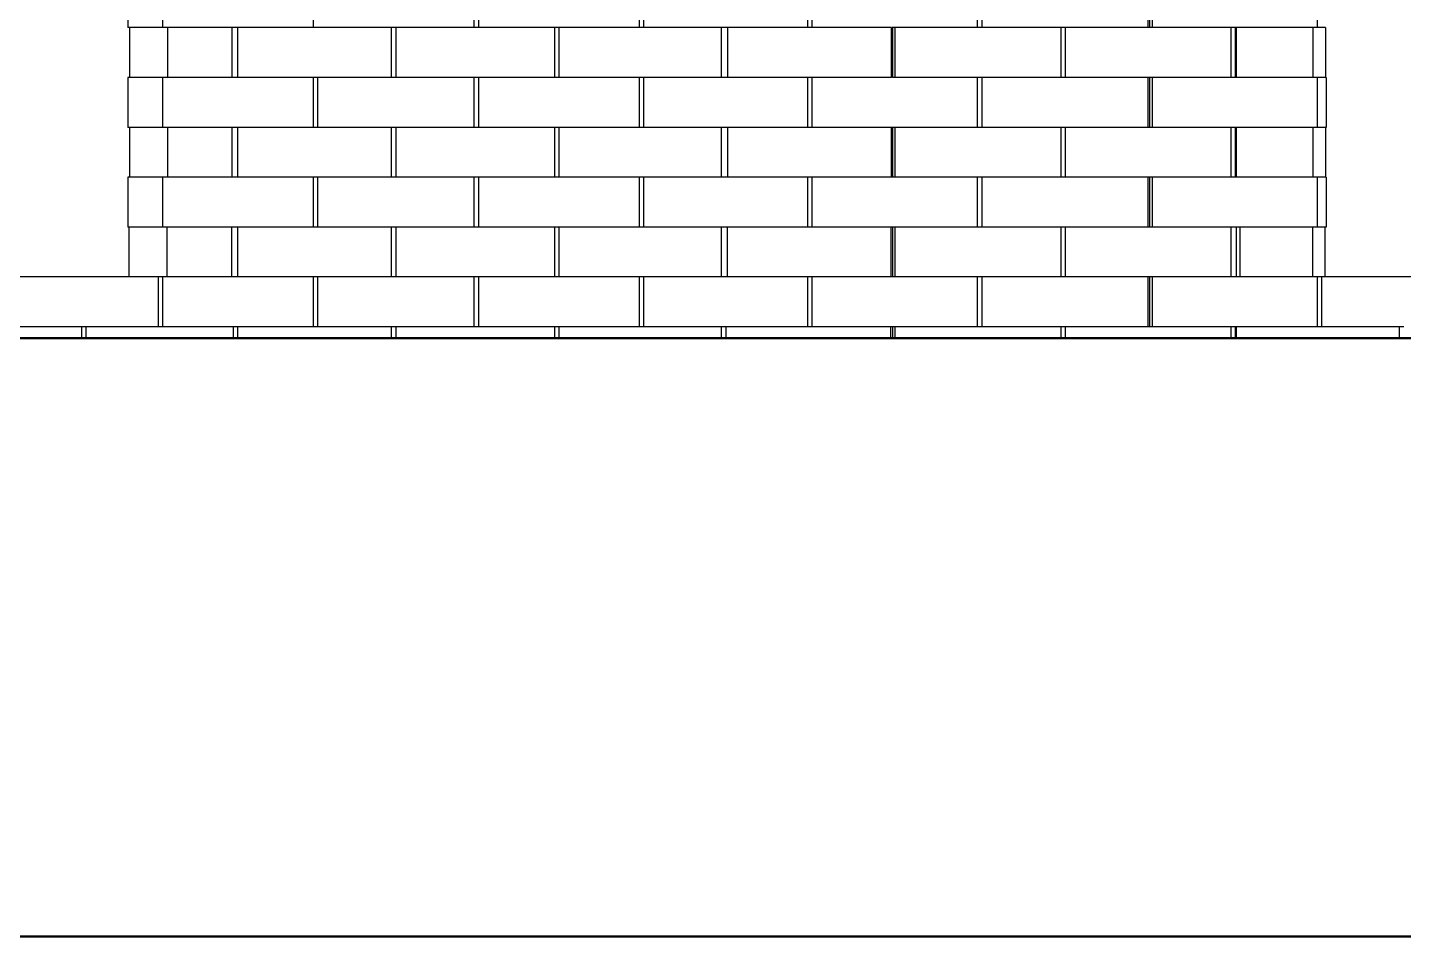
# Model space of a CAD drawing. Header units: millimetres. Extents: x 507.9 to 541, y 40.2 to 69.3.
# Drawn here: x 514.637 to 516.292, y 53.336 to 54.429 of the extents above; entities that cross this region are included whole.
import ezdxf

# ---------------------------------------------------------------- set-up
doc = ezdxf.new("R2010")
doc.units = ezdxf.units.MM
doc.layers.add('Make2D$Visible$ClippingPlaneIntersections', color=7, linetype='Continuous', lineweight=50, true_color=0x000000)
doc.layers.add('Make2D$Visible$Curves', color=7, linetype='Continuous', true_color=0x000000)

msp = doc.modelspace()

# ---------------------------------------------------------------- linework, layer by layer
at = {"layer": 'Make2D$Visible$ClippingPlaneIntersections', "color": 18, "true_color": 0x000000}
for points in [[(520.81643, 54.05554), (516.50034, 54.05554), (512.18425, 54.05554)], [(520.81643, 53.33591), (516.50034, 53.33591), (512.18425, 53.33591)]]:
    msp.add_open_spline(points, degree=2, dxfattribs=at)
at = {"layer": 'Make2D$Visible$Curves', "color": 18, "lineweight": -3, "true_color": 0x000000}
for points in [[(514.75739, 54.48929), (514.75739, 54.45929), (514.75739, 54.42929)], [(514.79906, 54.48929), (514.79906, 54.45929), (514.79906, 54.42929)], [(514.98087, 54.42929), (514.98087, 54.45929), (514.98087, 54.48929)], [(515.17426, 54.42929), (515.17426, 54.45929), (515.17426, 54.48929)], [(515.17923, 54.48929), (515.17923, 54.45929), (515.17923, 54.42929)], [(515.37293, 54.42929), (515.37293, 54.45929), (515.37293, 54.48929)], [(515.37794, 54.48929), (515.37794, 54.45929), (515.37794, 54.42929)], [(515.5753, 54.42929), (515.5753, 54.45929), (515.5753, 54.48929)], [(515.58031, 54.48929), (515.58031, 54.45929), (515.58031, 54.42929)], [(515.77977, 54.42929), (515.77977, 54.45929), (515.77977, 54.48929)], [(515.78474, 54.48929), (515.78474, 54.45929), (515.78474, 54.42929)], [(515.98471, 54.42929), (515.98471, 54.45929), (515.98471, 54.48929)], [(515.98629, 54.48929), (515.98629, 54.45929), (515.98629, 54.42929)], [(515.98959, 54.48929), (515.98959, 54.45929), (515.98959, 54.42929)], [(516.18849, 54.42929), (516.18849, 54.45929), (516.18849, 54.48929)], [(514.79906, 54.42929), (514.77823, 54.42929), (514.75739, 54.42929)], [(514.75932, 54.42929), (514.75932, 54.39929), (514.75932, 54.36929)], [(514.80509, 54.42929), (514.80208, 54.42929), (514.79906, 54.42929)], [(514.80509, 54.42929), (514.80509, 54.39929), (514.80509, 54.36929)], [(514.88317, 54.42929), (514.84413, 54.42929), (514.80509, 54.42929)], [(514.88956, 54.42929), (514.88636, 54.42929), (514.88317, 54.42929)], [(514.88317, 54.36929), (514.88317, 54.39929), (514.88317, 54.42929)], [(515.07482, 54.42929), (514.98219, 54.42929), (514.88956, 54.42929)], [(514.88956, 54.42929), (514.88956, 54.39929), (514.88956, 54.36929)], [(515.07482, 54.36929), (515.07482, 54.39929), (515.07482, 54.42929)], [(515.07976, 54.42929), (515.07729, 54.42929), (515.07482, 54.42929)], [(515.07976, 54.42929), (515.07976, 54.39929), (515.07976, 54.36929)], [(515.27099, 54.42929), (515.17537, 54.42929), (515.07976, 54.42929)], [(515.27099, 54.36929), (515.27099, 54.39929), (515.27099, 54.42929)], [(515.27599, 54.42929), (515.27349, 54.42929), (515.27099, 54.42929)], [(515.27599, 54.42929), (515.27599, 54.39929), (515.27599, 54.36929)], [(515.47168, 54.42929), (515.37383, 54.42929), (515.27599, 54.42929)], [(515.47897, 54.42929), (515.47532, 54.42929), (515.47168, 54.42929)], [(515.47168, 54.36929), (515.47168, 54.39929), (515.47168, 54.42929)], [(515.47889, 54.42929), (515.47889, 54.39929), (515.47889, 54.36929)], [(515.67628, 54.42929), (515.57759, 54.42929), (515.47889, 54.42929)], [(515.67628, 54.36929), (515.67628, 54.39929), (515.67628, 54.42929)], [(515.67753, 54.42929), (515.67724, 54.42929), (515.67695, 54.42929)], [(515.67729, 54.42884), (515.67729, 54.39907), (515.67729, 54.36929)], [(515.68027, 54.42929), (515.6789, 54.42929), (515.67753, 54.42929)], [(515.68027, 54.42929), (515.68027, 54.39929), (515.68027, 54.36929)], [(515.88018, 54.42929), (515.78022, 54.42929), (515.68027, 54.42929)], [(515.88459, 54.42929), (515.88239, 54.42929), (515.88018, 54.42929)], [(515.88018, 54.36929), (515.88018, 54.39929), (515.88018, 54.42929)], [(516.08475, 54.42929), (515.98493, 54.42929), (515.88511, 54.42929)], [(515.88511, 54.42929), (515.88511, 54.39929), (515.88511, 54.36929)], [(516.08475, 54.36929), (516.08475, 54.39929), (516.08475, 54.42929)], [(516.08961, 54.42929), (516.08718, 54.42929), (516.08475, 54.42929)], [(516.18355, 54.42929), (516.13657, 54.42929), (516.08958, 54.42929)], [(516.08958, 54.42929), (516.08958, 54.39929), (516.08958, 54.36929)], [(516.09069, 54.42929), (516.09069, 54.39929), (516.09069, 54.36929)], [(516.18849, 54.42929), (516.18602, 54.42929), (516.18355, 54.42929)], [(516.18355, 54.36929), (516.18355, 54.39929), (516.18355, 54.42929)], [(516.19835, 54.42929), (516.19342, 54.42929), (516.18849, 54.42929)], [(516.19835, 54.42929), (516.19835, 54.39929), (516.19835, 54.36929)], [(514.79906, 54.36929), (514.77823, 54.36929), (514.75739, 54.36929)], [(514.75739, 54.36929), (514.75739, 54.33929), (514.75739, 54.30929)], [(514.80509, 54.36929), (514.80208, 54.36929), (514.79906, 54.36929)], [(514.79906, 54.36929), (514.79906, 54.33929), (514.79906, 54.30929)], [(514.88317, 54.36929), (514.84413, 54.36929), (514.80509, 54.36929)], [(514.88956, 54.36929), (514.88636, 54.36929), (514.88317, 54.36929)], [(515.07482, 54.36929), (514.98219, 54.36929), (514.88956, 54.36929)], [(514.98087, 54.30929), (514.98087, 54.33929), (514.98087, 54.36929)], [(514.98576, 54.36929), (514.98576, 54.33929), (514.98576, 54.30929)], [(515.07976, 54.36929), (515.07729, 54.36929), (515.07482, 54.36929)], [(515.27099, 54.36929), (515.17537, 54.36929), (515.07976, 54.36929)], [(515.17426, 54.30929), (515.17426, 54.33929), (515.17426, 54.36929)], [(515.17923, 54.36929), (515.17923, 54.33929), (515.17923, 54.30929)], [(515.27599, 54.36929), (515.27349, 54.36929), (515.27099, 54.36929)], [(515.47168, 54.36929), (515.37383, 54.36929), (515.27599, 54.36929)], [(515.37293, 54.30929), (515.37293, 54.33929), (515.37293, 54.36929)], [(515.37794, 54.36929), (515.37794, 54.33929), (515.37794, 54.30929)], [(515.47889, 54.36929), (515.47528, 54.36929), (515.47168, 54.36929)], [(515.67628, 54.36929), (515.57759, 54.36929), (515.47889, 54.36929)], [(515.5753, 54.30929), (515.5753, 54.33929), (515.5753, 54.36929)], [(515.58031, 54.36929), (515.58031, 54.33929), (515.58031, 54.30929)], [(515.68027, 54.36929), (515.67878, 54.36929), (515.67729, 54.36929)], [(515.88018, 54.36929), (515.78022, 54.36929), (515.68027, 54.36929)], [(515.77977, 54.30929), (515.77977, 54.33929), (515.77977, 54.36929)], [(515.78474, 54.36929), (515.78474, 54.33929), (515.78474, 54.30929)], [(515.88516, 54.36929), (515.88267, 54.36929), (515.88018, 54.36929)], [(516.08475, 54.36929), (515.98493, 54.36929), (515.88511, 54.36929)], [(515.98471, 54.30929), (515.98471, 54.33929), (515.98471, 54.36929)], [(515.98629, 54.36929), (515.98629, 54.33929), (515.98629, 54.30929)], [(515.98959, 54.36929), (515.98959, 54.33929), (515.98959, 54.30929)], [(516.08957, 54.36929), (516.08716, 54.36929), (516.08475, 54.36929)], [(516.18355, 54.36929), (516.13657, 54.36929), (516.08958, 54.36929)], [(516.18849, 54.36929), (516.18602, 54.36929), (516.18355, 54.36929)], [(516.19897, 54.36929), (516.19373, 54.36929), (516.18849, 54.36929)], [(516.18849, 54.30929), (516.18849, 54.33929), (516.18849, 54.36929)], [(516.19897, 54.36929), (516.19897, 54.33929), (516.19897, 54.30929)], [(514.79906, 54.30929), (514.77823, 54.30929), (514.75739, 54.30929)], [(514.75932, 54.30929), (514.75932, 54.27929), (514.75932, 54.24929)], [(514.80509, 54.30929), (514.80208, 54.30929), (514.79906, 54.30929)], [(514.80509, 54.30929), (514.80509, 54.27929), (514.80509, 54.24929)], [(514.88317, 54.30929), (514.84413, 54.30929), (514.80509, 54.30929)], [(514.88317, 54.24929), (514.88317, 54.27929), (514.88317, 54.30929)], [(514.88956, 54.30929), (514.88636, 54.30929), (514.88317, 54.30929)], [(514.88956, 54.30929), (514.88956, 54.27929), (514.88956, 54.24929)], [(515.07482, 54.30929), (514.98219, 54.30929), (514.88956, 54.30929)], [(515.07976, 54.30929), (515.07729, 54.30929), (515.07482, 54.30929)], [(515.07482, 54.24929), (515.07482, 54.27929), (515.07482, 54.30929)], [(515.07976, 54.30929), (515.07976, 54.27929), (515.07976, 54.24929)], [(515.27099, 54.30929), (515.17537, 54.30929), (515.07976, 54.30929)], [(515.27599, 54.30929), (515.27349, 54.30929), (515.27099, 54.30929)], [(515.27099, 54.24929), (515.27099, 54.27929), (515.27099, 54.30929)], [(515.27599, 54.30929), (515.27599, 54.27929), (515.27599, 54.24929)], [(515.47168, 54.30929), (515.37383, 54.30929), (515.27599, 54.30929)], [(515.47895, 54.30929), (515.47531, 54.30929), (515.47168, 54.30929)], [(515.47168, 54.24929), (515.47168, 54.27929), (515.47168, 54.30929)], [(515.47889, 54.30929), (515.47889, 54.27929), (515.47889, 54.24929)], [(515.67628, 54.30929), (515.57759, 54.30929), (515.47889, 54.30929)], [(515.67628, 54.24929), (515.67628, 54.27929), (515.67628, 54.30929)], [(515.67717, 54.30929), (515.67672, 54.30929), (515.67628, 54.30929)], [(515.67729, 54.30929), (515.67729, 54.27929), (515.67729, 54.24929)], [(515.68027, 54.30929), (515.67878, 54.30929), (515.67729, 54.30929)], [(515.68027, 54.30929), (515.68027, 54.27929), (515.68027, 54.24929)], [(515.88018, 54.30929), (515.78022, 54.30929), (515.68027, 54.30929)], [(515.88459, 54.30929), (515.88238, 54.30929), (515.88018, 54.30929)], [(515.88018, 54.24929), (515.88018, 54.27929), (515.88018, 54.30929)], [(516.08475, 54.30929), (515.98493, 54.30929), (515.88511, 54.30929)], [(515.88511, 54.30929), (515.88511, 54.27929), (515.88511, 54.24929)], [(516.09013, 54.30929), (516.08744, 54.30929), (516.08475, 54.30929)], [(516.08475, 54.24929), (516.08475, 54.27929), (516.08475, 54.30929)], [(516.18355, 54.30929), (516.13657, 54.30929), (516.08958, 54.30929)], [(516.08958, 54.30929), (516.08958, 54.27929), (516.08958, 54.24929)], [(516.09069, 54.30929), (516.09069, 54.27929), (516.09069, 54.24929)], [(516.18355, 54.24929), (516.18355, 54.27929), (516.18355, 54.30929)], [(516.18849, 54.30929), (516.18602, 54.30929), (516.18355, 54.30929)], [(516.19897, 54.30929), (516.19373, 54.30929), (516.18849, 54.30929)], [(516.19835, 54.30929), (516.19835, 54.27929), (516.19835, 54.24929)], [(514.79906, 54.24929), (514.77823, 54.24929), (514.75739, 54.24929)], [(514.75739, 54.24929), (514.75739, 54.21929), (514.75739, 54.18929)], [(514.79906, 54.24929), (514.79906, 54.21929), (514.79906, 54.18929)], [(514.80509, 54.24929), (514.80208, 54.24929), (514.79906, 54.24929)], [(514.88317, 54.24929), (514.84413, 54.24929), (514.80509, 54.24929)], [(514.88956, 54.24929), (514.88636, 54.24929), (514.88317, 54.24929)], [(515.07482, 54.24929), (514.98219, 54.24929), (514.88956, 54.24929)], [(514.98087, 54.18929), (514.98087, 54.21929), (514.98087, 54.24929)], [(514.98576, 54.24929), (514.98576, 54.21929), (514.98576, 54.18929)], [(515.07976, 54.24929), (515.07729, 54.24929), (515.07482, 54.24929)], [(515.27099, 54.24929), (515.17537, 54.24929), (515.07976, 54.24929)], [(515.17426, 54.18929), (515.17426, 54.21929), (515.17426, 54.24929)], [(515.17923, 54.24929), (515.17923, 54.21929), (515.17923, 54.18929)], [(515.27599, 54.24929), (515.27349, 54.24929), (515.27099, 54.24929)], [(515.47168, 54.24929), (515.37383, 54.24929), (515.27599, 54.24929)], [(515.37293, 54.18929), (515.37293, 54.21929), (515.37293, 54.24929)], [(515.37794, 54.24929), (515.37794, 54.21929), (515.37794, 54.18929)], [(515.47909, 54.24929), (515.47538, 54.24929), (515.47168, 54.24929)], [(515.67628, 54.24929), (515.57759, 54.24929), (515.47889, 54.24929)], [(515.5753, 54.18929), (515.5753, 54.21929), (515.5753, 54.24929)], [(515.58031, 54.24929), (515.58031, 54.21929), (515.58031, 54.18929)], [(515.67738, 54.24929), (515.67683, 54.24929), (515.67628, 54.24929)], [(515.68027, 54.24929), (515.67878, 54.24929), (515.67729, 54.24929)], [(515.88018, 54.24929), (515.78022, 54.24929), (515.68027, 54.24929)], [(515.77977, 54.18929), (515.77977, 54.21929), (515.77977, 54.24929)], [(515.78474, 54.24929), (515.78474, 54.21929), (515.78474, 54.18929)], [(515.88489, 54.24929), (515.88253, 54.24929), (515.88018, 54.24929)], [(516.08475, 54.24929), (515.98493, 54.24929), (515.88511, 54.24929)], [(515.98471, 54.18929), (515.98471, 54.21929), (515.98471, 54.24929)], [(515.98629, 54.24929), (515.98629, 54.21929), (515.98629, 54.18929)], [(515.98959, 54.24929), (515.98959, 54.21929), (515.98959, 54.18929)], [(516.08935, 54.24929), (516.08705, 54.24929), (516.08475, 54.24929)], [(516.18355, 54.24929), (516.13657, 54.24929), (516.08958, 54.24929)], [(516.18849, 54.24929), (516.18602, 54.24929), (516.18355, 54.24929)], [(516.19897, 54.24929), (516.19373, 54.24929), (516.18849, 54.24929)], [(516.18849, 54.18929), (516.18849, 54.21929), (516.18849, 54.24929)], [(516.19897, 54.24929), (516.19897, 54.21929), (516.19897, 54.18929)], [(514.79906, 54.18929), (514.77823, 54.18929), (514.75739, 54.18929)], [(514.75859, 54.18873), (514.75859, 54.15901), (514.75859, 54.12929)], [(514.85193, 54.18929), (514.8255, 54.18929), (514.79906, 54.18929)], [(514.80435, 54.18929), (514.80435, 54.15929), (514.80435, 54.12929)], [(514.88243, 54.18929), (514.86718, 54.18929), (514.85193, 54.18929)], [(514.88956, 54.18929), (514.88599, 54.18929), (514.88243, 54.18929)], [(514.88243, 54.12929), (514.88243, 54.15929), (514.88243, 54.18929)], [(514.88956, 54.18929), (514.88956, 54.15929), (514.88956, 54.12929)], [(515.07482, 54.18929), (514.98219, 54.18929), (514.88956, 54.18929)], [(515.07976, 54.18929), (515.07729, 54.18929), (515.07482, 54.18929)], [(515.07482, 54.12929), (515.07482, 54.15929), (515.07482, 54.18929)], [(515.07976, 54.18929), (515.07976, 54.15929), (515.07976, 54.12929)], [(515.27099, 54.18929), (515.17537, 54.18929), (515.07976, 54.18929)], [(515.27099, 54.12929), (515.27099, 54.15929), (515.27099, 54.18929)], [(515.27591, 54.18929), (515.27345, 54.18929), (515.27099, 54.18929)], [(515.27591, 54.18929), (515.27591, 54.15929), (515.27591, 54.12929)], [(515.37794, 54.18929), (515.32692, 54.18929), (515.27591, 54.18929)], [(515.47843, 54.18929), (515.42819, 54.18929), (515.37794, 54.18929)], [(515.4716, 54.12929), (515.4716, 54.15929), (515.4716, 54.18929)], [(515.47843, 54.18929), (515.47843, 54.15929), (515.47843, 54.12929)], [(515.58036, 54.18929), (515.5294, 54.18929), (515.47843, 54.18929)], [(515.67766, 54.18929), (515.62898, 54.18929), (515.58031, 54.18929)], [(515.67583, 54.12929), (515.67583, 54.15929), (515.67583, 54.18929)], [(515.67729, 54.18929), (515.67729, 54.15929), (515.67729, 54.12929)], [(515.68027, 54.18929), (515.67878, 54.18929), (515.67729, 54.18929)], [(515.68027, 54.18929), (515.68027, 54.15929), (515.68027, 54.12929)], [(515.88018, 54.18929), (515.78022, 54.18929), (515.68027, 54.18929)], [(515.88528, 54.18929), (515.88273, 54.18929), (515.88018, 54.18929)], [(515.88018, 54.12929), (515.88018, 54.15929), (515.88018, 54.18929)], [(516.08475, 54.18929), (515.98493, 54.18929), (515.88511, 54.18929)], [(515.88511, 54.18929), (515.88511, 54.15929), (515.88511, 54.12929)], [(516.18849, 54.18929), (516.13662, 54.18929), (516.08475, 54.18929)], [(516.08475, 54.12929), (516.08475, 54.15929), (516.08475, 54.18929)], [(516.09069, 54.18929), (516.09069, 54.15929), (516.09069, 54.12929)], [(516.09557, 54.12929), (516.09557, 54.159), (516.09557, 54.1887)], [(516.1824, 54.18929), (516.1824, 54.15929), (516.1824, 54.12929)], [(516.19897, 54.18929), (516.19373, 54.18929), (516.18849, 54.18929)], [(516.19738, 54.18929), (516.19738, 54.15929), (516.19738, 54.12929)], [(514.79429, 54.12929), (514.70746, 54.12929), (514.62063, 54.12929)], [(514.79906, 54.12929), (514.79668, 54.12929), (514.79429, 54.12929)], [(514.79429, 54.06929), (514.79429, 54.09929), (514.79429, 54.12929)], [(514.79906, 54.12929), (514.79906, 54.09929), (514.79906, 54.06929)], [(514.85234, 54.12929), (514.8257, 54.12929), (514.79906, 54.12929)], [(514.88243, 54.12929), (514.86739, 54.12929), (514.85234, 54.12929)], [(514.88956, 54.12929), (514.88599, 54.12929), (514.88243, 54.12929)], [(515.07482, 54.12929), (514.98219, 54.12929), (514.88956, 54.12929)], [(514.98087, 54.06929), (514.98087, 54.09929), (514.98087, 54.12929)], [(514.98576, 54.12929), (514.98576, 54.09929), (514.98576, 54.06929)], [(515.07976, 54.12929), (515.07729, 54.12929), (515.07482, 54.12929)], [(515.27099, 54.12929), (515.17537, 54.12929), (515.07976, 54.12929)], [(515.17426, 54.06929), (515.17426, 54.09929), (515.17426, 54.12929)], [(515.17923, 54.12929), (515.17923, 54.09929), (515.17923, 54.06929)], [(515.2763, 54.12929), (515.27365, 54.12929), (515.27099, 54.12929)], [(515.37794, 54.12929), (515.32692, 54.12929), (515.27591, 54.12929)], [(515.37293, 54.06929), (515.37293, 54.09929), (515.37293, 54.12929)], [(515.37794, 54.12929), (515.37794, 54.09929), (515.37794, 54.06929)], [(515.47849, 54.12929), (515.42821, 54.12929), (515.37794, 54.12929)], [(515.58057, 54.12929), (515.5295, 54.12929), (515.47843, 54.12929)], [(515.5753, 54.06929), (515.5753, 54.09929), (515.5753, 54.12929)], [(515.67679, 54.12929), (515.62855, 54.12929), (515.58031, 54.12929)], [(515.58031, 54.12929), (515.58031, 54.09929), (515.58031, 54.06929)], [(515.68027, 54.12929), (515.67878, 54.12929), (515.67729, 54.12929)], [(515.88018, 54.12929), (515.78022, 54.12929), (515.68027, 54.12929)], [(515.77977, 54.06929), (515.77977, 54.09929), (515.77977, 54.12929)], [(515.78474, 54.12929), (515.78474, 54.09929), (515.78474, 54.06929)], [(515.88499, 54.12929), (515.88259, 54.12929), (515.88018, 54.12929)], [(516.08475, 54.12929), (515.98493, 54.12929), (515.88511, 54.12929)], [(515.98471, 54.06929), (515.98471, 54.09929), (515.98471, 54.12929)], [(515.98629, 54.12929), (515.98629, 54.09929), (515.98629, 54.06929)], [(515.98959, 54.12929), (515.98959, 54.09929), (515.98959, 54.06929)], [(516.18849, 54.12929), (516.13662, 54.12929), (516.08475, 54.12929)], [(516.19342, 54.12929), (516.19096, 54.12929), (516.18849, 54.12929)], [(516.18849, 54.06929), (516.18849, 54.09929), (516.18849, 54.12929)], [(516.3895, 54.12929), (516.29138, 54.12929), (516.19326, 54.12929)], [(516.19326, 54.12929), (516.19326, 54.09929), (516.19326, 54.06929)], [(514.70219, 54.06929), (514.61771, 54.06929), (514.53322, 54.06929)], [(514.70219, 54.05554), (514.70219, 54.06242), (514.70219, 54.06929)], [(514.70689, 54.06929), (514.70454, 54.06929), (514.70219, 54.06929)], [(514.70689, 54.06929), (514.70689, 54.06251), (514.70689, 54.05573)], [(514.88472, 54.06929), (514.79581, 54.06929), (514.70689, 54.06929)], [(514.88956, 54.06929), (514.88714, 54.06929), (514.88472, 54.06929)], [(514.88472, 54.05554), (514.88472, 54.06242), (514.88472, 54.06929)], [(514.88956, 54.06929), (514.88956, 54.06242), (514.88956, 54.05554)], [(515.07482, 54.06929), (514.98219, 54.06929), (514.88956, 54.06929)], [(515.07482, 54.05592), (515.07482, 54.0626), (515.07482, 54.06929)], [(515.07976, 54.06929), (515.07729, 54.06929), (515.07482, 54.06929)], [(515.07976, 54.06929), (515.07976, 54.06242), (515.07976, 54.05554)], [(515.27099, 54.06929), (515.17537, 54.06929), (515.07976, 54.06929)], [(515.27599, 54.06929), (515.27349, 54.06929), (515.27099, 54.06929)], [(515.27099, 54.05554), (515.27099, 54.06242), (515.27099, 54.06929)], [(515.27599, 54.06929), (515.27599, 54.06242), (515.27599, 54.05554)], [(515.47168, 54.06929), (515.37383, 54.06929), (515.27599, 54.06929)], [(515.47669, 54.06929), (515.47418, 54.06929), (515.47168, 54.06929)], [(515.47168, 54.05554), (515.47168, 54.06242), (515.47168, 54.06929)], [(515.47669, 54.06929), (515.47669, 54.06242), (515.47669, 54.05554)], [(515.67528, 54.06929), (515.57598, 54.06929), (515.47669, 54.06929)], [(515.67528, 54.05554), (515.67528, 54.06242), (515.67528, 54.06929)], [(515.67745, 54.06929), (515.67636, 54.06929), (515.67528, 54.06929)], [(515.67729, 54.06929), (515.67729, 54.06242), (515.67729, 54.05554)], [(515.68027, 54.06929), (515.67878, 54.06929), (515.67729, 54.06929)], [(515.68027, 54.06929), (515.68027, 54.06242), (515.68027, 54.05554)], [(515.88018, 54.06929), (515.78022, 54.06929), (515.68027, 54.06929)], [(515.88018, 54.05554), (515.88018, 54.06242), (515.88018, 54.06929)], [(515.8848, 54.06929), (515.88249, 54.06929), (515.88018, 54.06929)], [(516.08475, 54.06929), (515.98493, 54.06929), (515.88511, 54.06929)], [(515.88511, 54.06929), (515.88511, 54.06242), (515.88511, 54.05554)], [(516.08475, 54.05554), (516.08475, 54.06242), (516.08475, 54.06929)], [(516.09008, 54.06929), (516.08742, 54.06929), (516.08475, 54.06929)], [(516.08958, 54.06929), (516.08958, 54.06252), (516.08958, 54.05574)], [(516.28738, 54.06929), (516.18848, 54.06929), (516.08958, 54.06929)], [(516.09069, 54.06929), (516.09069, 54.06252), (516.09069, 54.05576)], [(516.28738, 54.05554), (516.28738, 54.06242), (516.28738, 54.06929)], [(516.29225, 54.06929), (516.28981, 54.06929), (516.28738, 54.06929)]]:
    msp.add_open_spline(points, degree=2, dxfattribs=at)

doc.saveas('drawing.dxf')
